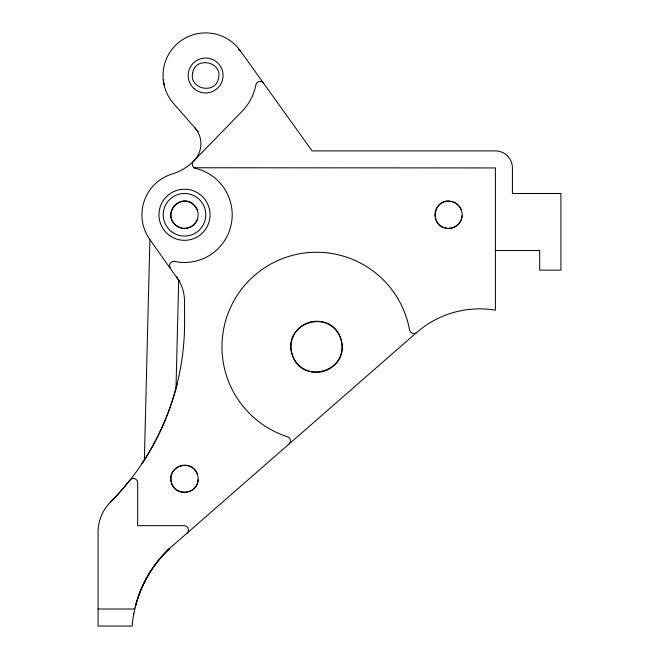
<?xml version="1.0" encoding="UTF-8"?>
<svg xmlns="http://www.w3.org/2000/svg" width="659" height="659" viewBox="0 0 659 659"><rect width="100%" height="100%" fill="white"/><g stroke="black" fill="none" stroke-linecap="round" stroke-linejoin="round"><path stroke-width="0.99" d="M144.642 459.372L142.039 463.508L144.362 459.949L149.898 239.588L179.363 281.236M144.362 459.949C158.506 437.881 169.215 413.63 175.986 388.316L178.704 280.067M198.095 479.851C197.7 495.51 172.625 496.449 171.035 480.889C167.856 465.575 192.057 458.919 197.148 473.714M462.132 215.814C461.695 222.412 455.929 228.171 449.281 228.343M133.777 613.859L134.79 609.015A119.699 119.699 0 0 1 172.683 545.701L416.579 332.573A95.934 95.934 0 0 1 495.387 310.167L495.387 167.93L194.15 167.765M175.986 388.316L177.098 383.991M197.148 219.867C195.08 225.09 189.594 228.64 183.985 228.393M133.793 613.743A236.194 167.015 0 0 0 132.146 626.05L98.076 626.05L98.076 532.134A42.588 42.588 0 0 1 110.498 502.076L119.081 493.031L130.062 480.024A4.259 4.259 0 0 1 137.665 482.66L137.665 525.66L184.273 525.66A4.259 4.259 0 0 1 187.074 533.123M169.042 549.013C152.608 564.59 140.746 584.912 135.293 606.898C140.754 584.92 152.6 564.582 169.042 549.013L167.394 549.672M495.387 250.544L539.68 250.544L539.68 270.141L560.924 270.141L560.924 193.482L512.422 193.482L512.422 167.93A17.035 17.035 0 0 0 495.387 150.895L312.069 150.895L240.23 50.677L238.517 49.672M98.076 609.015L134.79 609.015M450.105 201.234C433.169 198.466 429.289 226.268 446.341 228.195M182.304 228.195L180.574 227.783M450.789 201.366C455.402 202.058 459.43 205.377 461.185 209.677M194.405 167.93L195.525 168.366A47.695 47.695 0 0 1 231.054 225.197A47.695 47.695 0 0 1 174.676 261.45A4.259 4.259 0 0 0 170.335 268.098M179.899 227.602C155.919 216.49 185.13 186.143 197.148 209.677M198.268 131.668L173.614 103.578A42.588 42.588 0 0 1 179.133 42.135A42.588 42.588 0 0 1 240.23 50.677M340.942 339.261C331.699 307.3 281.739 322.704 292.11 354.328C301.097 385.762 350.431 371.487 341.14 340.118M163.234 79.624L164.075 84.863M194.924 127.862A24.144 24.144 0 0 1 194.076 160.623L193.499 161.208A4.259 4.259 0 0 0 195.525 168.366M263.509 83.141A4.259 4.259 0 0 0 255.857 84.846A51.105 51.105 0 0 1 242.248 111.124L194.076 160.623A51.806 51.806 0 0 1 172.073 174.042A42.588 42.588 0 0 0 149.947 239.662M176.554 276.772A42.588 42.588 0 0 1 184.536 301.493L184.586 322.226A254.003 254.003 0 0 1 110.498 502.076M416.579 332.573A4.259 4.259 0 0 1 409.585 330.118A94.542 94.542 0 0 0 315.175 252.257A94.542 94.542 0 0 0 223.022 332.779A94.542 94.542 0 0 0 287.522 436.777A4.259 4.259 0 0 1 289.021 444.034M192.675 72.91C188.655 89.435 215.963 94.863 218.566 78.067C222.585 61.542 195.278 56.106 192.675 72.91M194.108 88.611A17.463 17.463 0 0 0 222.742 78.891A17.463 17.463 0 0 0 200.007 58.956A17.463 17.463 0 0 0 194.108 88.611M169.989 235.807A25.553 25.553 0 0 0 209.974 216.827A25.553 25.553 0 0 0 173.556 191.687A25.553 25.553 0 0 0 169.989 235.807M172.411 232.297A21.294 21.294 0 0 0 205.732 216.49A21.294 21.294 0 0 0 175.376 195.534A21.294 21.294 0 0 0 172.411 232.297M177.691 226.572A13.625 13.625 0 0 0 198.137 214.776A13.625 13.625 0 0 0 177.691 202.972A13.625 13.625 0 0 0 177.691 226.572M175.31 488.871A13.625 13.625 0 0 0 197.815 481.737A13.625 13.625 0 0 0 180.385 465.822A13.625 13.625 0 0 0 175.31 488.871M441.728 226.572A13.625 13.625 0 0 0 462.173 214.776A13.625 13.625 0 0 0 441.728 202.972A13.625 13.625 0 0 0 441.728 226.572M303.75 368.925A25.553 25.553 0 0 0 342.079 346.791A25.553 25.553 0 0 0 303.75 324.665A25.553 25.553 0 0 0 303.75 368.925"/></g></svg>
